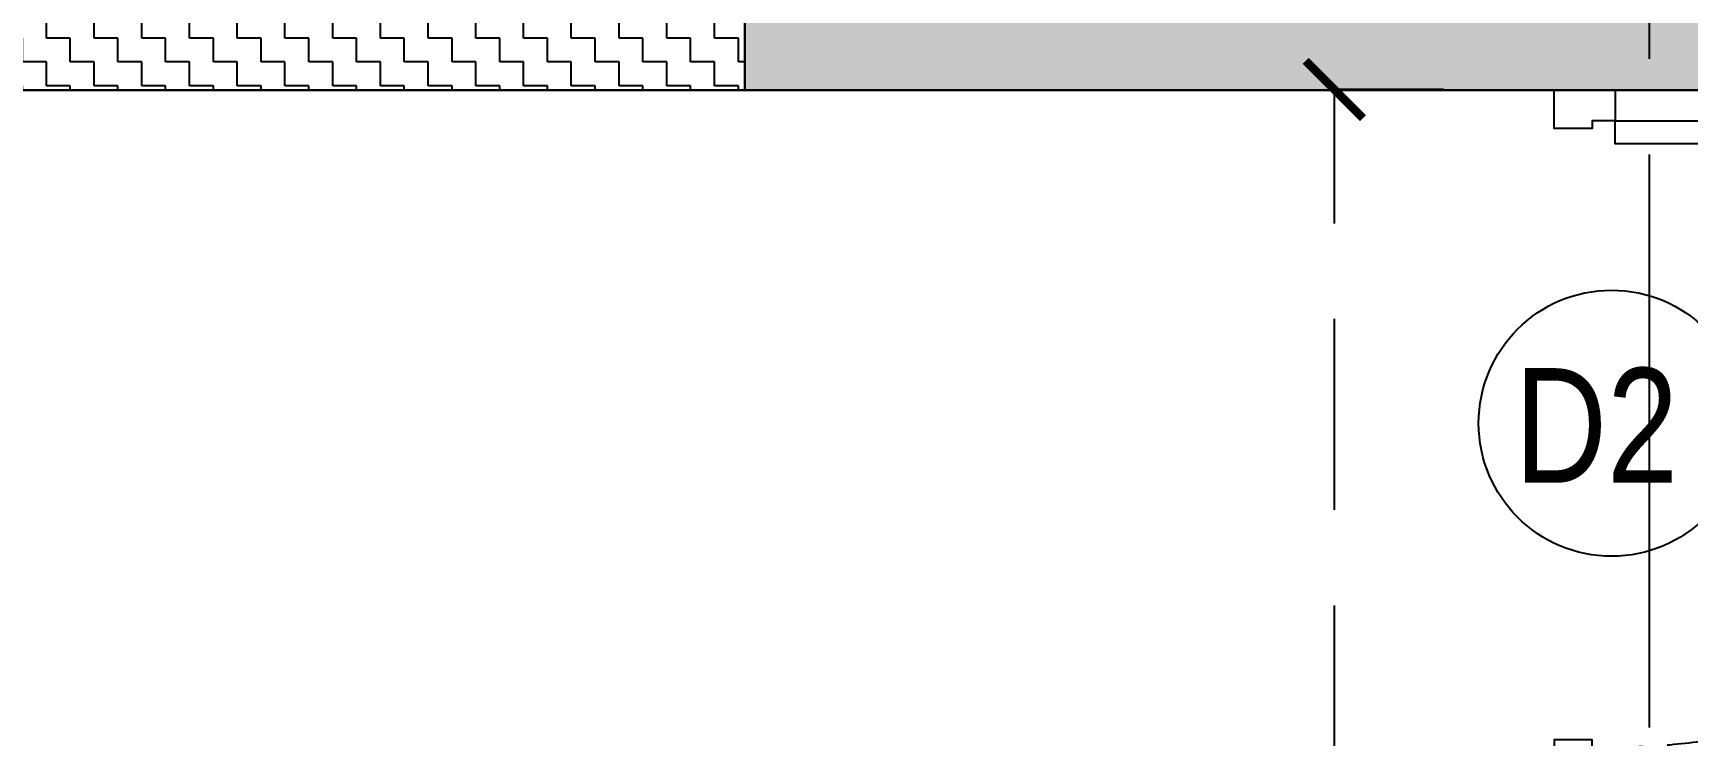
# Model space of a CAD drawing. Header units: millimetres. Extents: x 1180970 to 1231451, y -5737889 to -5695638.
# Drawn here: x 1211170 to 1213337, y -5724319 to -5723400 of the extents above; entities that cross this region are included whole.
import ezdxf
from ezdxf.enums import TextEntityAlignment as Align

# ---------------------------------------------------------------- set-up
doc = ezdxf.new("R2010")
doc.units = ezdxf.units.MM
doc.header["$LTSCALE"] = 1000
doc.header["$MEASUREMENT"] = 0
for name, pattern in [('1BHK-A$0$AUDIT_D_120904163729-0', [0]), ('1BHK-A$1$HIDDEN', [0.375, 0.25, -0.125]), ('AUDIT_D_120904163729-0', [0]), ('T8(T9 IS SIMILAR) - GROUND FLOOR - DIMENSION & TEXTING$0$HIDDEN', [0.375, 0.25, -0.125]), ('T8_REFUGE COLUMNS$0$CENTER2', [1.125, 0.75, -0.125, 0.125, -0.125])]:
    doc.linetypes.add(name, pattern=pattern)
doc.layers.get('0').update_dxf_attribs({"linetype": 'AUDIT_D_120904163729-0'})
for name, color, linetype in [('1BHK-A$0$A-DOOR-FULL', 2, 'Continuous'), ('1BHK-A$0$A-HATCH -160', 251, '1BHK-A$0$AUDIT_D_120904163729-0'), ('T8(T9 IS SIMILAR) - GROUND FLOOR - DIMENSION & TEXTING$0$A-DIMENSIONS', 2, 'T8(T9 IS SIMILAR) - GROUND FLOOR - DIMENSION & TEXTING$0$HIDDEN'), ('T8(T9 IS SIMILAR) - GROUND FLOOR - DIMENSION & TEXTING$0$a-window-no', 125, 'Continuous'), ('T8_REFUGE COLUMNS$0$A-CENTERLINE', 193, 'T8_REFUGE COLUMNS$0$CENTER2')]:
    doc.layers.add(name, color=color, linetype=linetype)
doc.layers.add('1BHK-A$0$A-WALL- 160', color=6, linetype='Continuous', lineweight=30)
doc.layers.add('T8(T9 IS SIMILAR) - GROUND FLOOR$0$D&W', color=8, linetype='Continuous', lineweight=25)
doc.styles.add('T8(T9 IS SIMILAR) - GROUND FLOOR - DIMENSION & TEXTING$0$LODHA STANDERD', font='sanss___.ttf')
doc.styles.add('T8(T9 IS SIMILAR) - GROUND FLOOR - DIMENSION & TEXTING$0$Romans 1', font='romans.shx', dxfattribs={"height": 100})
doc.dimstyles.new('T8(T9 IS SIMILAR) - GROUND FLOOR - DIMENSION & TEXTING$0$ALPINE S', dxfattribs={"dimscale": 0, "dimtxt": 100, "dimasz": 75, "dimexe": 0, "dimexo": 0, "dimgap": 75, "dimtad": 1, "dimdec": 0, "dimzin": 0, "dimdsep": 46, "dimtxsty": 'T8(T9 IS SIMILAR) - GROUND FLOOR - DIMENSION & TEXTING$0$Romans 1', "dimblk": 'T8(T9 IS SIMILAR) - GROUND FLOOR - DIMENSION & TEXTING$0$_ArchTick', "dimcen": 0.09, "dimclrd": 256, "dimclre": 256, "dimclrt": 7, "dimadec": 0, "dimazin": 0, "dimtfac": 1, "dimtdec": 0, "dimtofl": 0, "dimtmove": 1, "dimatfit": 0, "dimldrblk": 'T8(T9 IS SIMILAR) - GROUND FLOOR - DIMENSION & TEXTING$0$_Open90', "dimfxl": 1, "dimtolj": 1, "dimtzin": 0, "dimarcsym": 0})

# ---------------------------------------------------------------- blocks, each defined once
blk = doc.blocks.new('*U102')
for points in [[(0, 0), (0, 820), (-30, 820), (-30, 0)], [(-860, 0), (-820, 0), (-820, -30), (-810, -30), (-810, -80), (-860, -80)], [(40, 0), (0, 0), (0, -30), (-10, -30), (-10, -80), (40, -80)]]:
    blk.add_lwpolyline(points, close=True)
at = {"color": 0, "linetype": 'ByBlock', "ltscale": 0.25}
blk.add_arc((1.2, -0.5), 821.2, 92.373, 179.9653, dxfattribs=at)
blk = doc.blocks.new('1BHK-A')
at = {"layer": '1BHK-A$0$A-HATCH -160', "linetype": 'ByBlock'}
h = blk.add_hatch(dxfattribs=at)
h.set_pattern_fill('HEX', color=256, scale=150)
h.paths.add_polyline_path([(1144639.9, -5727571.2), (1144639.7, -5727421.2), (1144639.8, -5727421.2), (1144639.8, -5726805.6), (1144799.8, -5726805.6), (1144799.5, -5728524.6), (1145269.9, -5728524.6), (1145269.9, -5728684.6), (1144639.5, -5728684.6), (1144639.7, -5727571.2)])
h.paths.add_polyline_path([(1147369.9, -5728524.6), (1147999.5, -5728524.6), (1147999.5, -5728684.6), (1147369.9, -5728684.6)])
h.paths.add_polyline_path([(1148299.5, -5724624.6), (1150189.8, -5724624.6), (1150189.8, -5722879.6), (1150039.8, -5722879.6), (1150039.8, -5724474.5), (1148299.5, -5724474.5)])
h.paths.add_polyline_path([(1150039.7, -5719224.6), (1150189.8, -5719224.6), (1150189.8, -5721774.6), (1150039.7, -5721774.6)])
h.paths.add_polyline_path([(1144599.6, -5723174.6), (1144759.6, -5723174.6), (1144759.6, -5723314.6), (1145789.5, -5723314.6), (1145789.5, -5723174.6), (1145949.5, -5723174.6), (1145949.5, -5723474.6), (1144599.6, -5723474.4)])
h.paths.add_polyline_path([(1144599.6, -5721924.6), (1144759.6, -5721924.6), (1144759.6, -5722524.6), (1144599.6, -5722524.6)])
h.paths.add_polyline_path([(1145549.4, -5721834.8), (1145789.5, -5721834.8), (1145789.5, -5722524.6), (1145949.5, -5722524.6), (1145949.5, -5721924.7), (1145789.5, -5721924.5), (1145789.5, -5721674.6), (1145549.4, -5721674.6)])
h = blk.add_hatch(dxfattribs=at)
h.set_pattern_fill('ZIGZAG', color=256, scale=250)
h.set_pattern_definition([(0, (0, 0), (31.25, 31.25), [31.25, -31.25]), (90, (31.25, 0), (-31.25, 31.25), [31.25, -31.25])])
h.paths.add_polyline_path([(1147299.5, -5722674.9), (1147299.5, -5723474.6), (1145949.5, -5723474.6), (1145949.5, -5723374.9), (1147199.5, -5723374.6), (1147199.5, -5722674.9)])
at = {"layer": '1BHK-A$0$A-WALL- 160', "linetype": 'ByBlock'}
for p, q in [((1145949.5, -5723474.6), (1145949.5, -5723174.6)), ((1144599.6, -5723474.6), (1145949.5, -5723474.6)), ((1147299.5, -5723474.6), (1145949.5, -5723474.6))]:
    blk.add_line(p, q, dxfattribs=at)
at = {"layer": '1BHK-A$0$A-DOOR-FULL', "linetype": '1BHK-A$1$HIDDEN', "rotation": 90}
blk.add_blockref('*U102', (1144809.9, -5723514.5), dxfattribs=at)
blk = doc.blocks.new('T8_REFUGE COLUMNS')
at = {"layer": 'T8_REFUGE COLUMNS$0$A-CENTERLINE'}
blk.add_line((1213287.1, -5728808.5), (1213287.1, -5698573.6), dxfattribs=at)
blk = doc.blocks.new('T8(T9 IS SIMILAR) - GROUND FLOOR')
at = {"layer": 'T8(T9 IS SIMILAR) - GROUND FLOOR$0$D&W', "linetype": 'ByBlock'}
blk.add_blockref('T8_REFUGE COLUMNS', (0, 0), dxfattribs=at)
at = {"layer": 'T8(T9 IS SIMILAR) - GROUND FLOOR$0$D&W', "linetype": 'ByBlock', "xscale": -1}
blk.add_blockref('1BHK-A', (2358051.8, 0), dxfattribs=at)
blk = doc.blocks.new('T8(T9 IS SIMILAR) - GROUND FLOOR - DIMENSION & TEXTING$0$_ArchTick')
at = {"color": 0, "linetype": 'ByBlock', "const_width": 0.15}
blk.add_lwpolyline([(-0.5, -0.5), (0.5, 0.5)], dxfattribs=at)
blk = doc.blocks.new('*D696')
at = {"layer": 'T8(T9 IS SIMILAR) - GROUND FLOOR - DIMENSION & TEXTING$0$A-DIMENSIONS', "linetype": 'T8(T9 IS SIMILAR) - GROUND FLOOR - DIMENSION & TEXTING$0$HIDDEN', "lineweight": -2, "transparency": 16777216}
for p, q in [((1213017, -5723473.6), (1212874.2, -5723473.6)), ((1213017, -5728523.7), (1212874.2, -5728523.7))]:
    blk.add_line(p, q, dxfattribs=at)
at = {"layer": 'T8(T9 IS SIMILAR) - GROUND FLOOR - DIMENSION & TEXTING$0$A-DIMENSIONS', "lineweight": -2, "transparency": 16777216}
blk.add_line((1212874.2, -5728523.7), (1212874.2, -5723473.6), dxfattribs=at)
at = {"layer": 'T8(T9 IS SIMILAR) - GROUND FLOOR - DIMENSION & TEXTING$0$A-DIMENSIONS', "linetype": 'ByBlock', "lineweight": -2, "transparency": 16777216, "xscale": 75, "yscale": 75, "zscale": 75}
for p, rotation in [((1212874.2, -5723473.6), 90), ((1212874.2, -5728523.7), 270)]:
    blk.add_blockref('T8(T9 IS SIMILAR) - GROUND FLOOR - DIMENSION & TEXTING$0$_ArchTick', p, dxfattribs=dict(at, rotation=rotation))
at = {"layer": 'T8(T9 IS SIMILAR) - GROUND FLOOR - DIMENSION & TEXTING$0$A-DIMENSIONS', "color": 7, "linetype": 'ByBlock', "transparency": 16777216, "insert": (1212749.2, -5725998.6), "char_height": 100, "attachment_point": 5, "rotation": 90, "style": 'T8(T9 IS SIMILAR) - GROUND FLOOR - DIMENSION & TEXTING$0$Romans 1'}
blk.add_mtext('\\A1;5050', dxfattribs=at)
blk = doc.blocks.new('T8(T9 IS SIMILAR) - GROUND FLOOR - DIMENSION & TEXTING$0$_Open90')
at = {"color": 0, "linetype": 'ByBlock', "lineweight": -2}
for p, q in [((-0.5, 0.5), (0, 0)), ((0, 0), (-1, 0)), ((0, 0), (-0.5, -0.5))]:
    blk.add_line(p, q, dxfattribs=at)
blk = doc.blocks.new('T8(T9 IS SIMILAR) - GROUND FLOOR - DIMENSION & TEXTING$0$WINDOW TAG')
at = {"layer": 'T8(T9 IS SIMILAR) - GROUND FLOOR - DIMENSION & TEXTING$0$a-window-no'}
blk.add_circle((0, 0), 174.1, dxfattribs=at)
at = {"layer": 'T8(T9 IS SIMILAR) - GROUND FLOOR - DIMENSION & TEXTING$0$a-window-no', "style": 'T8(T9 IS SIMILAR) - GROUND FLOOR - DIMENSION & TEXTING$0$LODHA STANDERD'}
blk.add_attdef('WINDOW', text='', height=150, dxfattribs=at).set_placement((11.3, 2.8), align=Align.MIDDLE_CENTER)
blk = doc.blocks.new('T8(T9 IS SIMILAR) - GROUND FLOOR - DIMENSION & TEXTING')
at = {"layer": 'T8(T9 IS SIMILAR) - GROUND FLOOR - DIMENSION & TEXTING$0$a-window-no'}
ref = blk.add_blockref('T8(T9 IS SIMILAR) - GROUND FLOOR - DIMENSION & TEXTING$0$WINDOW TAG', (1213237.3, -5723910.3, 1.1), dxfattribs=dict(at, rotation=180))
ref.add_attrib('WINDOW', 'D2', dxfattribs={"height": 150, "style": 'T8(T9 IS SIMILAR) - GROUND FLOOR - DIMENSION & TEXTING$0$LODHA STANDERD', "width": 0.8}).set_placement((1213217.4, -5723913.1, 1.1), align=Align.MIDDLE_CENTER)
at = {"layer": 'T8(T9 IS SIMILAR) - GROUND FLOOR - DIMENSION & TEXTING$0$A-DIMENSIONS', "linetype": 'ByBlock'}
dim = blk.add_linear_dim(base=(1212874.2, -5723473.6), p1=(1213017, -5728523.7), p2=(1213017, -5723473.6), angle=90, dimstyle='T8(T9 IS SIMILAR) - GROUND FLOOR - DIMENSION & TEXTING$0$ALPINE S', override={"dimscale": 1, "dimfxl": 5, "dimarcsym": 1}, dxfattribs=at)
dim.commit()
dim.dimension.update_dxf_attribs({"geometry": '*D696', "text_midpoint": (1212749.2, -5725998.6)})

msp = doc.modelspace()

# ---------------------------------------------------------------- block references
at = {"linetype": 'ByBlock'}
msp.add_blockref('T8(T9 IS SIMILAR) - GROUND FLOOR', (0, 0), dxfattribs=at)

# ---------------------------------------------------------------- next in the draw order: block references
msp.add_blockref('T8(T9 IS SIMILAR) - GROUND FLOOR - DIMENSION & TEXTING', (0, 0), dxfattribs=at)

doc.saveas('drawing.dxf')
